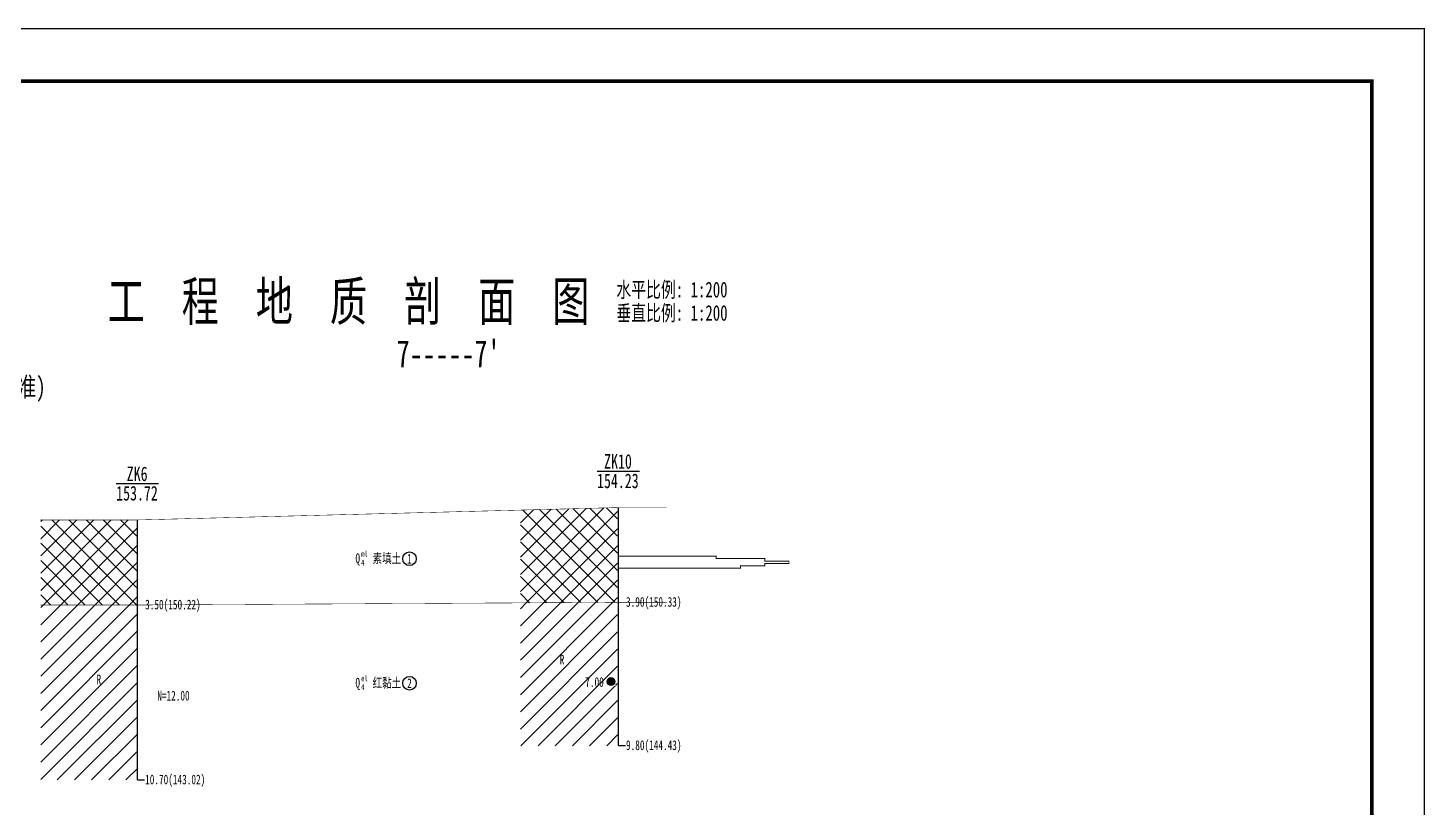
# Model space of a CAD drawing. Header units: millimetres. Extents: x 7577 to 20709, y -191 to 3630.
# Drawn here: x 11250.8 to 11538.4, y 627.1 to 787.6 of the extents above; entities that cross this region are included whole.
import ezdxf

# ---------------------------------------------------------------- set-up
doc = ezdxf.new("R2010")
doc.units = ezdxf.units.MM
for name, color, linetype in [('GiCAD_BiaoGuan', 7, 'Continuous'), ('GiCAD_DiMianXian', 7, 'Continuous'), ('GiCAD_DongTan', 7, 'Continuous'), ('GiCAD_Hatch', 7, 'Continuous'), ('Gicad_pou_texts', 7, 'Continuous'), ('GiCAD_PouMian', 7, 'Continuous'), ('GiCAD_PouXian', 7, 'Continuous'), ('GiCAD_QuYang', 7, 'Continuous'), ('GiCAD_ZuanKong', 7, 'Continuous')]:
    doc.layers.add(name, color=color, linetype=linetype)
doc.styles.add('取样编号', font='simfang.ttf', dxfattribs={"width": 0.7, "height": 2})
doc.styles.add('叠加符号', font='simfang.ttf', dxfattribs={"width": 0.7, "height": 2})
doc.styles.add('土层名称', font='simfang.ttf', dxfattribs={"width": 0.7, "height": 2})
doc.styles.add('土层编号', font='simfang.ttf', dxfattribs={"width": 0.7, "height": 2})
doc.styles.add('孔口标注', font='simfang.ttf', dxfattribs={"width": 0.7, "height": 3})
doc.styles.add('层底深度', font='simfang.ttf', dxfattribs={"width": 0.7, "height": 2})
doc.styles.add('时代岩性', font='simfang.ttf', dxfattribs={"width": 0.7, "height": 2})
doc.styles.add('标贯动探', font='simfang.ttf', dxfattribs={"width": 0.7, "height": 2})
doc.styles.add('标题', font='simfang.ttf', dxfattribs={"width": 0.7, "height": 8})
doc.styles.add('高程系统', font='simfang.ttf', dxfattribs={"width": 0.7, "height": 4})
pattern_1 = [(45, (5346.8847, 1755.113), (-1.767767, 1.767767), []), (135, (5346.8847, 1755.113), (-1.767767, -1.767767), [])]
pattern_2 = [(45, (5346.8847, 1755.113), (-1.767767, 1.767767), [])]

# ---------------------------------------------------------------- blocks, each defined once
blk = doc.blocks.new('gkqy1')
blk.add_wipeout([(-0.9, -0.9), (0.9, -0.9), (0.9, 0.9), (-0.9, 0.9)]).dxf.layer = 'GiCAD_QuYang'
at = {"layer": 'GiCAD_QuYang'}
h = blk.add_hatch(color=1, dxfattribs=at)
edge = h.paths.add_edge_path()
edge.add_arc((0, 0), 0.8, 0, 360)
at = {"layer": 'GiCAD_QuYang', "color": 1}
blk.add_circle((0, 0), 0.8, dxfattribs=at)

msp = doc.modelspace()

# ---------------------------------------------------------------- hatches: boundary and pattern name
at = {"layer": 'GiCAD_Hatch'}
h = msp.add_hatch(dxfattribs=at)
h.set_pattern_fill('GKSTT', scale=0.5, style=0)
h.set_pattern_definition(pattern_1)
h.paths.add_polyline_path([(11352.19, 688.44), (11372.19, 688.95), (11372.19, 669.46), (11352.19, 669.35)])
h = msp.add_hatch(dxfattribs=at)
h.set_pattern_fill('GKSTT', scale=0.5, style=0)
h.set_pattern_definition(pattern_1)
h.paths.add_polyline_path([(11253.45, 686.41), (11273.35, 686.41), (11273.45, 686.41), (11273.45, 668.91), (11273.35, 668.91), (11253.45, 668.91)])
h = msp.add_hatch(dxfattribs=at)
h.set_pattern_fill('GKHNT', scale=0.5, style=0)
h.set_pattern_definition(pattern_2)
h.paths.add_polyline_path([(11253.45, 668.91), (11273.35, 668.91), (11273.45, 668.91), (11273.45, 632.91), (11273.35, 632.91), (11253.45, 632.91)])
h = msp.add_hatch(dxfattribs=at)
h.set_pattern_fill('GKHNT', scale=0.5, style=0)
h.set_pattern_definition(pattern_2)
h.paths.add_polyline_path([(11352.19, 669.35), (11372.19, 669.46), (11372.19, 639.96), (11352.19, 639.95)])

# ---------------------------------------------------------------- linework, layer by layer
at = {"layer": 'GiCAD_DiMianXian', "color": 3, "const_width": 0.1}
msp.add_lwpolyline([(11253.35, 686.41), (11273.35, 686.41), (11372.34, 688.96), (11382.34, 688.96)], dxfattribs=at)
at = {"layer": 'GiCAD_DongTan', "color": 3, "const_width": 0.2, "flags": 128}
msp.add_lwpolyline([(11372.49, 678.96), (11392.49, 678.96), (11392.49, 678.46), (11402.49, 678.46), (11402.49, 677.96), (11407.49, 677.96), (11407.49, 677.46), (11402.49, 677.46), (11402.49, 676.96), (11397.49, 676.96), (11397.49, 676.46), (11372.49, 676.46)], dxfattribs=at)
at = {"layer": 'Gicad_pou_texts', "color": 3}
for centre in [(11329.37, 678.43), (11329.37, 652.81)]:
    msp.add_ellipse(centre, major_axis=(0, 1.4), ratio=1, dxfattribs=at)
at = {"layer": 'GiCAD_PouMian'}
for points, const_width in [([(11084.69, 466.75), (11538.29, 466.75), (11538.29, 787.51), (11084.69, 787.51), (11084.69, 466.75)], 0.27), ([(11111.69, 477.55), (11527.49, 477.55), (11527.49, 776.71), (11111.69, 776.71), (11111.69, 477.55), (11527.49, 477.55)], 0.756)]:
    msp.add_lwpolyline(points, dxfattribs=dict(at, const_width=const_width))
at = {"layer": 'GiCAD_PouXian', "color": 1, "flags": 128}
msp.add_lwpolyline([(11253.35, 668.91, 0.1, 0.1, 0), (11273.35, 668.91, 0.1, 0.1, 0), (11372.34, 669.46, 0.1, 0.1, 0), (11382.34, 669.46, 0.1, 0.1, 0)], format="xyseb", dxfattribs=at)
at = {"layer": 'GiCAD_ZuanKong', "color": 1}
for p, q in [((11367.98, 696.46), (11376.7, 696.46)), ((11268.99, 693.91), (11277.71, 693.91))]:
    msp.add_line(p, q, dxfattribs=at)
at = {"layer": 'GiCAD_ZuanKong', "color": 3, "const_width": 0.3, "flags": 128}
for points in [[(11372.34, 688.96), (11372.34, 639.96)], [(11273.35, 686.41), (11273.35, 632.91)], [(11372.34, 639.96), (11373.84, 639.96)], [(11273.35, 632.91), (11274.85, 632.91)]]:
    msp.add_lwpolyline(points, dxfattribs=at)

# ---------------------------------------------------------------- texts
at = {"layer": 'GiCAD_BiaoGuan', "color": 7, "style": '标贯动探', "width": 0.7}
msp.add_text('N=12.00', height=2, dxfattribs=at).set_placement((11277.45, 649.26))
at = {"layer": 'GiCAD_Hatch', "color": 1, "style": '叠加符号', "width": 0.7}
for p in [(11360.29, 656.71), (11264.95, 652.58)]:
    msp.add_text('R', height=2, dxfattribs=at).set_placement(p)
at = {"layer": 'Gicad_pou_texts', "color": 3, "width": 0.7}
for s, height, style, p in [('Q', 2, '时代岩性', (11318.24, 677.53)), ('ml', 1.2, '时代岩性', (11319.41, 678.83)), ('素填土', 2, '土层名称', (11321.78, 677.53)), ('1', 2, '土层编号', (11328.89, 677.43)), ('4', 1.2, '时代岩性', (11319.41, 677.03)), ('Q', 2, '时代岩性', (11318.24, 651.91)), ('el', 1.2, '时代岩性', (11319.41, 653.21)), ('红黏土', 2, '土层名称', (11321.78, 651.91)), ('2', 2, '土层编号', (11328.89, 651.81)), ('4', 1.2, '时代岩性', (11319.41, 651.41))]:
    msp.add_text(s, height=height, dxfattribs=dict(at, style=style)).set_placement(p)
at = {"layer": 'Gicad_pou_texts', "color": 4, "style": '层底深度', "width": 0.7}
for s, p in [('3.50(150.22)', (11274.95, 668.01)), ('3.90(150.33)', (11373.94, 668.56)), ('9.80(144.43)', (11373.94, 639.06)), ('10.70(143.02)', (11274.95, 632.01))]:
    msp.add_text(s, height=2, dxfattribs=at).set_placement(p)
at = {"layer": 'GiCAD_PouMian', "color": 3, "style": '标题', "width": 0.7}
for s, height, p in [('工  程  地  质  剖  面  图', 8, (11267.22, 727.41)), ('水平比例: 1:200', 3.2, (11371.96, 732.21)), ('垂直比例: 1:200', 3.2, (11371.96, 727.41)), ("7-----7'", 5.6, (11326.74, 717.81))]:
    msp.add_text(s, height=height, dxfattribs=at).set_placement(p)
at = {"layer": 'GiCAD_PouMian', "color": 1, "style": '高程系统', "width": 0.7}
msp.add_text('(1985国家高程基准)', height=4, dxfattribs=at).set_placement((11220.1, 711.81))
at = {"layer": 'GiCAD_ZuanKong', "color": 1, "style": '孔口标注', "width": 0.7}
for s, p in [('ZK10', (11369.43, 696.96)), ('ZK6', (11271.17, 694.41)), ('153.72', (11268.99, 690.41)), ('154.23', (11367.98, 692.96))]:
    msp.add_text(s, height=3, dxfattribs=at).set_placement(p)

# ---------------------------------------------------------------- next in the draw order: block references
at = {"layer": 'GiCAD_QuYang'}
msp.add_blockref('gkqy1', (11370.84, 653.16), dxfattribs=at)

# ---------------------------------------------------------------- next in the draw order: texts
at = {"layer": 'GiCAD_QuYang', "color": 1, "style": '取样编号', "width": 0.7}
msp.add_text('7.00', height=2, dxfattribs=at).set_placement((11365.56, 652.06))

doc.saveas('drawing.dxf')
